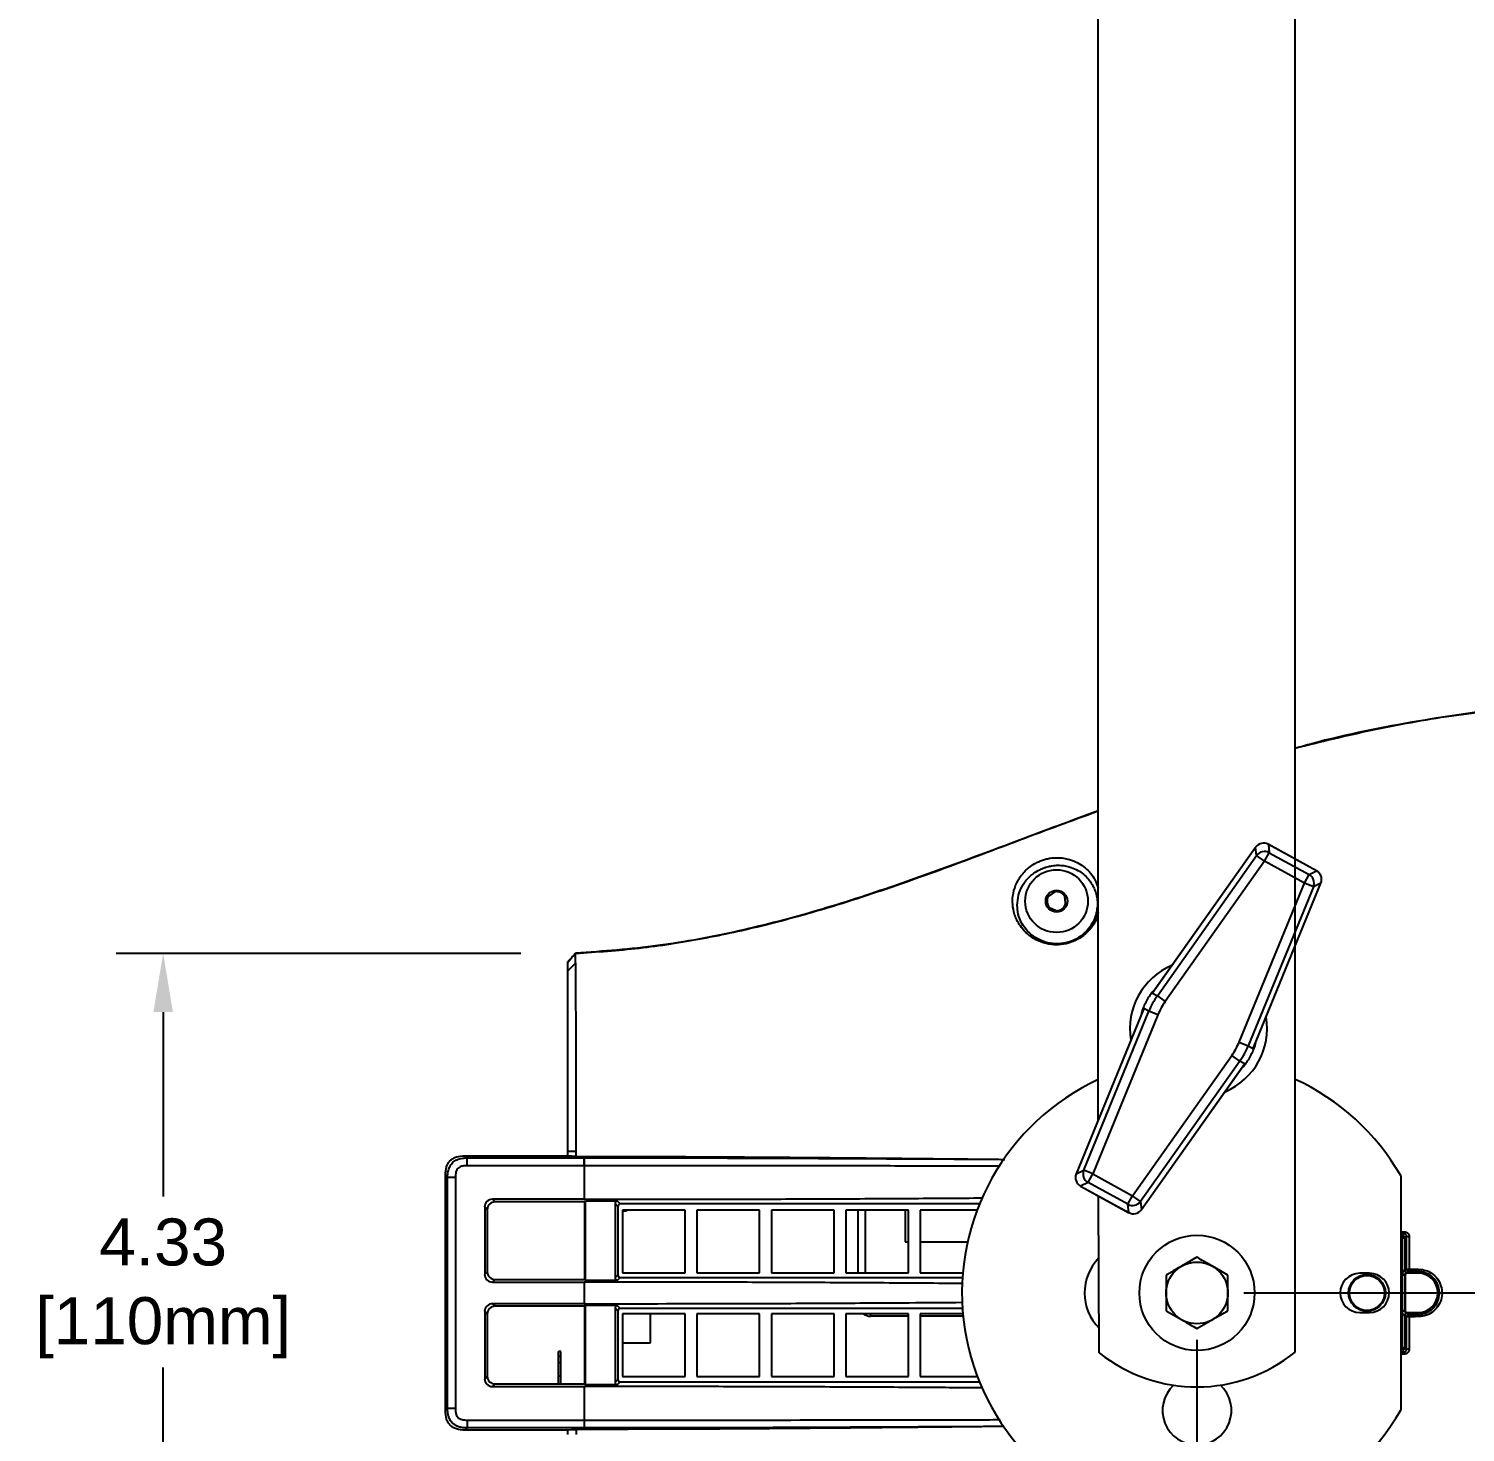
# Model space of a CAD drawing. Header units: inches. Extents: x 1.2 to 44.8, y 1.3 to 32.8.
# Drawn here: x 14.13 to 23.3, y 9.43 to 18.39 of the extents above; entities that cross this region are included whole.
import ezdxf

# ---------------------------------------------------------------- set-up
doc = ezdxf.new("R2010")
doc.units = ezdxf.units.IN
doc.header["$MEASUREMENT"] = 0
doc.layers.add('DIM', color=1, linetype='Continuous')
doc.layers.add('OBJECT', color=7, linetype='Continuous')
doc.styles.add('Arial', font='arial.ttf')
doc.dimstyles.new('ANSI & Metric .30 Stacked', dxfattribs={"dimscale": 2.666667, "dimtxt": 0.3, "dimasz": 0.375, "dimexe": 0.3, "dimexo": 0.3, "dimgap": 0.1, "dimtad": 0, "dimtih": 1, "dimtoh": 1, "dimzin": 4, "dimdsep": 46, "dimtxsty": 'Arial', "dimcen": 0.15, "dimadec": 0, "dimazin": 0, "dimtfac": 0.75, "dimtofl": 0, "dimtmove": 0, "dimatfit": 3, "dimfxl": 1, "dimtolj": 1, "dimtzin": 0, "dimarcsym": 0})

# ---------------------------------------------------------------- blocks, each defined once
blk = doc.blocks.new('*D4')
at = {"layer": 'Defpoints', "color": 0, "transparency": 16777216}
for p in [(14.9866, 12.4911), (17.5692, 12.4911), (17.5692, 8.157)]:
    blk.add_point(p, dxfattribs=at)
at = {"layer": 'DIM', "color": 0, "lineweight": -2, "transparency": 16777216}
for p, q in [((17.2692, 12.4911), (14.6866, 12.4911)), ((14.9866, 12.1161), (14.9866, 10.9396)), ((14.9866, 8.532), (14.9866, 9.8485)), ((17.2692, 8.157), (14.6866, 8.157))]:
    blk.add_line(p, q, dxfattribs=at)
at = {"layer": 'DIM', "color": 0, "transparency": 16777216}
for points in [[(14.9241, 12.1161), (15.0491, 12.1161), (14.9866, 12.4911)], [(14.9241, 8.532), (15.0491, 8.532), (14.9866, 8.157)]]:
    blk.add_solid(points, dxfattribs=at)
at = {"layer": 'DIM', "color": 0, "transparency": 16777216, "char_height": 0.3, "attachment_point": 5, "style": 'Arial'}
for s, insert in [('\\A1;4.33', (14.9866, 10.6473)), ('\\A1;[110mm]', (14.9866, 10.1018))]:
    blk.add_mtext(s, dxfattribs=dict(at, insert=insert))
blk = doc.blocks.new('*D5')
at = {"layer": 'Defpoints', "color": 0, "transparency": 16777216}
for p in [(21.5848, 10.3242), (16.7878, 9.5733), (16.7878, 4.8502)]:
    blk.add_point(p, dxfattribs=at)
at = {"layer": 'DIM', "color": 0, "lineweight": -2, "transparency": 16777216}
for p, q in [((21.5848, 10.0242), (21.5848, 4.5502)), ((16.7878, 9.2733), (16.7878, 4.5502)), ((17.1628, 4.8502), (18.4697, 4.8502)), ((21.2098, 4.8502), (20.2444, 4.8502))]:
    blk.add_line(p, q, dxfattribs=at)
at = {"layer": 'DIM', "color": 0, "transparency": 16777216}
for points in [[(17.1628, 4.9127), (17.1628, 4.7877), (16.7878, 4.8502)], [(21.2098, 4.9127), (21.2098, 4.7877), (21.5848, 4.8502)]]:
    blk.add_solid(points, dxfattribs=at)
at = {"layer": 'DIM', "color": 0, "transparency": 16777216, "char_height": 0.3, "attachment_point": 5, "style": 'Arial'}
for s, insert in [('\\A1;4.80', (19.3571, 5.1034)), ('\\A1;[122mm]', (19.3571, 4.558))]:
    blk.add_mtext(s, dxfattribs=dict(at, insert=insert))
blk = doc.blocks.new('*D6')
at = {"layer": 'Defpoints', "color": 0, "transparency": 16777216}
for p in [(16.7878, 9.5733), (26.2386, 6.3449), (16.7878, 3.4586)]:
    blk.add_point(p, dxfattribs=at)
at = {"layer": 'DIM', "color": 0, "lineweight": -2, "transparency": 16777216}
for p, q in [((16.7878, 9.2733), (16.7878, 3.1586)), ((26.2386, 6.0449), (26.2386, 3.1586)), ((17.1628, 3.4586), (20.6791, 3.4586)), ((25.8636, 3.4586), (22.4538, 3.4586))]:
    blk.add_line(p, q, dxfattribs=at)
at = {"layer": 'DIM', "color": 0, "transparency": 16777216}
for points in [[(17.1628, 3.5211), (17.1628, 3.3961), (16.7878, 3.4586)], [(25.8636, 3.5211), (25.8636, 3.3961), (26.2386, 3.4586)]]:
    blk.add_solid(points, dxfattribs=at)
at = {"layer": 'DIM', "color": 0, "transparency": 16777216, "char_height": 0.3, "attachment_point": 5, "style": 'Arial'}
for s, insert in [('\\A1;9.45', (21.5664, 3.7117)), ('\\A1;[240mm]', (21.5664, 3.1663))]:
    blk.add_mtext(s, dxfattribs=dict(at, insert=insert))
blk = doc.blocks.new('*D7')
at = {"layer": 'Defpoints', "color": 0, "transparency": 16777216}
for p in [(21.8281, 22.9991), (28.0133, 22.9991), (21.5848, 10.3242)]:
    blk.add_point(p, dxfattribs=at)
at = {"layer": 'DIM', "color": 0, "lineweight": -2, "transparency": 16777216}
for p, q in [((22.1281, 22.9991), (28.3133, 22.9991)), ((28.0133, 22.6241), (28.0133, 17.3888)), ((28.0133, 10.6992), (28.0133, 16.2979)), ((21.8848, 10.3242), (28.3133, 10.3242))]:
    blk.add_line(p, q, dxfattribs=at)
at = {"layer": 'DIM', "color": 0, "transparency": 16777216}
for points in [[(27.9508, 22.6241), (28.0758, 22.6241), (28.0133, 22.9991)], [(27.9508, 10.6992), (28.0758, 10.6992), (28.0133, 10.3242)]]:
    blk.add_solid(points, dxfattribs=at)
at = {"layer": 'DIM', "color": 0, "transparency": 16777216, "char_height": 0.3, "attachment_point": 5, "style": 'Arial'}
for s, insert in [('\\A1;12.67', (28.0133, 17.0965)), ('\\A1;[322mm]', (28.0133, 16.5511))]:
    blk.add_mtext(s, dxfattribs=dict(at, insert=insert))

msp = doc.modelspace()

# ---------------------------------------------------------------- linework, layer by layer
at = {"layer": 'OBJECT'}
for p, q in [((20.955, 11.429), (20.955, 18.4835)), ((22.2114, 9.9463), (22.2114, 18.4835)), ((21.9583, 13.1673), (21.3004, 12.2377)), ((21.9582, 13.1674), (21.3069, 12.2471)), ((21.3318, 12.2205), (21.9647, 13.1148)), ((21.9582, 13.1674), (21.9583, 13.1673)), ((21.9596, 13.1693), (21.9592, 13.1685)), ((21.9647, 13.1148), (21.9592, 13.1685)), ((22.0156, 13.0788), (21.9647, 13.1148)), ((22.0156, 13.0788), (22.0456, 13.1334)), ((22.3482, 13.0173), (22.0397, 13.1868)), ((22.0402, 13.1863), (22.0456, 13.1334)), ((22.3475, 13.0174), (22.0402, 13.1863)), ((22.0456, 13.1334), (22.2999, 12.9936)), ((22.0156, 13.0788), (21.3826, 12.1844)), ((22.27, 12.9391), (22.0156, 13.0788)), ((21.8544, 11.9252), (22.27, 12.9391)), ((21.9435, 11.8844), (22.3754, 12.9381)), ((21.9479, 11.8949), (22.3755, 12.9381)), ((22.27, 12.9391), (22.2999, 12.9936)), ((22.3276, 12.9154), (22.27, 12.9391)), ((22.2999, 12.9936), (22.3475, 13.0174)), ((22.3759, 12.9396), (22.3276, 12.9154)), ((22.3754, 12.9381), (22.3755, 12.9381)), ((22.3759, 12.9396), (22.3763, 12.9403)), ((20.6896, 12.893), (20.6356, 12.8541)), ((20.7344, 12.8642), (20.7408, 12.8563)), ((20.7468, 12.7975), (20.7394, 12.8707)), ((22.3276, 12.9154), (21.9121, 11.9016)), ((20.6426, 12.7843), (20.7001, 12.7585)), ((17.6193, 12.4903), (17.6203, 12.4915)), ((17.5696, 12.379), (17.5696, 12.4383)), ((17.6174, 12.4289), (17.5696, 12.379)), ((21.3004, 12.2377), (21.3318, 12.2205)), ((21.3318, 12.2205), (21.3826, 12.1844)), ((21.2416, 12.1281), (20.814, 11.085)), ((21.246, 12.1387), (20.8141, 11.0849)), ((20.8618, 11.1076), (21.2774, 12.1215)), ((21.2774, 12.1215), (21.246, 12.1387)), ((21.3351, 12.0978), (21.2774, 12.1215)), ((21.3351, 12.0978), (20.9195, 11.084)), ((21.8544, 11.9252), (21.9121, 11.9016)), ((21.1739, 10.9442), (21.8068, 11.8386)), ((21.8577, 11.8026), (21.8068, 11.8386)), ((21.9121, 11.9016), (21.9435, 11.8844)), ((21.8577, 11.8026), (21.2248, 10.9082)), ((21.2312, 10.8558), (21.8891, 11.7854)), ((21.2313, 10.8557), (21.8826, 11.776)), ((21.8891, 11.7854), (21.8577, 11.8026)), ((16.9126, 11.2), (16.9266, 11.186)), ((16.9126, 11.2), (17.5696, 11.2)), ((16.9266, 11.186), (17.6729, 11.186)), ((17.6199, 11.227), (17.5696, 11.2269)), ((17.5696, 11.1977), (17.5696, 11.2269)), ((17.6199, 11.1951), (17.6844, 11.1951)), ((17.6729, 11.186), (17.6753, 11.186)), ((17.6753, 11.186), (17.6844, 11.1951)), ((17.6729, 11.136), (16.9266, 11.136)), ((17.6729, 11.136), (17.6729, 10.9217)), ((17.6754, 11.136), (17.6729, 11.136)), ((20.8136, 11.0835), (20.8618, 11.1076)), ((20.9195, 11.084), (20.8618, 11.1076)), ((16.8018, 11.0612), (16.7878, 11.0752)), ((16.7878, 9.5733), (16.7878, 11.0752)), ((16.8018, 9.5873), (16.8018, 11.0612)), ((16.8518, 11.0612), (16.8518, 9.5873)), ((20.8136, 11.0835), (20.8131, 11.0828)), ((20.8141, 11.0849), (20.814, 11.085)), ((20.8413, 11.0058), (21.1498, 10.8362)), ((20.8896, 11.0294), (20.842, 11.0056)), ((20.842, 11.0056), (21.1493, 10.8368)), ((20.8896, 11.0294), (20.9195, 11.084)), ((21.1439, 10.8897), (20.8896, 11.0294)), ((20.9195, 11.084), (21.1739, 10.9442)), ((22.8848, 11.0726), (22.8848, 9.5759)), ((17.6729, 10.9217), (17.0885, 10.9217)), ((17.0885, 10.9217), (17.105, 10.9052)), ((17.8732, 10.9217), (17.8736, 10.9217)), ((17.8854, 10.9095), (17.8732, 10.9217)), ((17.8736, 10.9217), (17.9036, 10.8917)), ((20.9614, 9.9409), (20.9571, 10.9421)), ((21.1439, 10.8897), (21.1739, 10.9442)), ((21.2248, 10.9082), (21.1739, 10.9442)), ((17.0386, 10.8717), (17.0386, 10.4432)), ((17.0551, 10.8552), (17.0386, 10.8717)), ((17.0551, 10.8552), (17.0551, 10.4597)), ((17.6785, 10.9052), (17.105, 10.9052)), ((17.6785, 10.9052), (17.6828, 10.9095)), ((17.6785, 10.4097), (17.6785, 10.9052)), ((17.8854, 10.9095), (17.6828, 10.9095)), ((17.6828, 10.4054), (17.6828, 10.9095)), ((17.8886, 10.8767), (17.8708, 10.8945)), ((17.8708, 10.8945), (17.8708, 10.4204)), ((17.8886, 10.8767), (17.8886, 10.4382)), ((20.1963, 10.8917), (17.9036, 10.8917)), ((18.3183, 10.8517), (17.9183, 10.8517)), ((17.9183, 10.8517), (17.9183, 10.4517)), ((17.9439, 10.8458), (17.9183, 10.8458)), ((17.9439, 10.8517), (17.9439, 10.8458)), ((18.3183, 10.4517), (18.3183, 10.8517)), ((18.7933, 10.8517), (18.3933, 10.8517)), ((18.3933, 10.8517), (18.3933, 10.4517)), ((18.7933, 10.4517), (18.7933, 10.8517)), ((19.2683, 10.8517), (18.8683, 10.8517)), ((18.8683, 10.8517), (18.8683, 10.4517)), ((19.2683, 10.4517), (19.2683, 10.8517)), ((19.7433, 10.8517), (19.3433, 10.8517)), ((19.3433, 10.8517), (19.3433, 10.4517)), ((19.4219, 10.4517), (19.4219, 10.8517)), ((19.4699, 10.4517), (19.4699, 10.8517)), ((19.7219, 10.8517), (19.7219, 10.6498)), ((19.7433, 10.4517), (19.7433, 10.8517)), ((20.1806, 10.8517), (19.8183, 10.8517)), ((19.8183, 10.8517), (19.8183, 10.4517)), ((21.1493, 10.8368), (21.1439, 10.8897)), ((21.2248, 10.9082), (21.2303, 10.8545)), ((21.2299, 10.8538), (21.2303, 10.8545)), ((21.2313, 10.8557), (21.2312, 10.8558)), ((19.7219, 10.6498), (19.7433, 10.6498)), ((19.8183, 10.6498), (20.1205, 10.6498)), ((22.8848, 10.7144), (22.9097, 10.7142)), ((22.908, 10.7007), (22.8848, 10.7009)), ((22.8848, 10.6882), (22.8955, 10.6882)), ((22.9105, 10.6733), (22.8848, 10.6733)), ((22.8955, 10.6882), (22.908, 10.7007)), ((22.8955, 10.4418), (22.8955, 10.6882)), ((22.9226, 10.6854), (22.9105, 10.6733)), ((22.9105, 10.6733), (22.9105, 10.4689)), ((22.922, 10.4765), (22.9226, 10.6854)), ((21.5848, 10.5515), (21.4863, 10.4947)), ((17.0386, 10.4432), (17.0551, 10.4597)), ((21.7816, 10.4379), (21.6832, 10.4947)), ((22.9105, 10.4689), (22.922, 10.4765)), ((22.9245, 10.4537), (22.9282, 10.4499)), ((22.9369, 10.4615), (22.9255, 10.4539)), ((22.9959, 10.4613), (22.9369, 10.4615)), ((22.9959, 10.4499), (22.9959, 10.4613)), ((17.105, 10.4097), (17.0885, 10.3932)), ((17.0885, 10.3932), (17.6729, 10.3932)), ((17.105, 10.4097), (17.6785, 10.4097)), ((17.6729, 10.3932), (17.6729, 10.2552)), ((17.6785, 10.4097), (17.6828, 10.4054)), ((17.6828, 10.4054), (17.8854, 10.4054)), ((17.8708, 10.4204), (17.8886, 10.4382)), ((17.8732, 10.3932), (17.8854, 10.4054)), ((17.8735, 10.3932), (17.8732, 10.3932)), ((17.9036, 10.4232), (17.8735, 10.3932)), ((17.9036, 10.4232), (20.088, 10.4232)), ((17.9183, 10.4517), (18.3183, 10.4517)), ((18.3933, 10.4517), (18.7933, 10.4517)), ((18.8683, 10.4517), (19.2683, 10.4517)), ((19.3433, 10.4517), (19.7433, 10.4517)), ((19.8183, 10.4517), (20.0902, 10.4517)), ((22.6858, 10.4492), (22.6238, 10.4492)), ((22.8953, 10.2106), (22.8953, 10.4379)), ((22.9103, 10.4379), (22.8953, 10.4379)), ((22.9104, 10.4398), (22.8955, 10.4418)), ((22.9133, 10.4349), (22.9103, 10.4379)), ((22.9103, 10.4379), (22.9103, 10.2106)), ((22.9133, 10.4349), (22.9133, 10.2135)), ((22.9959, 10.4499), (22.9282, 10.4499)), ((17.0386, 10.2053), (17.0386, 9.7767)), ((17.0551, 10.1888), (17.0386, 10.2053)), ((17.0551, 10.1888), (17.0551, 9.7932)), ((17.6729, 10.2552), (17.0885, 10.2552)), ((17.0885, 10.2552), (17.105, 10.2387)), ((17.6785, 10.2387), (17.105, 10.2387)), ((17.6785, 10.2387), (17.6828, 10.243)), ((17.6785, 9.7433), (17.6785, 10.2387)), ((17.8854, 10.243), (17.6828, 10.243)), ((17.6828, 9.739), (17.6828, 10.243)), ((17.8886, 10.2103), (17.8708, 10.2281)), ((17.8708, 10.2281), (17.8708, 9.7539)), ((17.8732, 10.2553), (17.8735, 10.2553)), ((17.8854, 10.243), (17.8732, 10.2553)), ((17.8735, 10.2553), (17.9036, 10.2252)), ((17.8886, 10.2103), (17.8886, 9.7717)), ((20.088, 10.2252), (17.9036, 10.2252)), ((18.3183, 10.1898), (17.9183, 10.1898)), ((17.9183, 10.1898), (17.9183, 9.7898)), ((18.0975, 10.0062), (18.0975, 10.1898)), ((18.3183, 9.7898), (18.3183, 10.1898)), ((18.7933, 10.1898), (18.3933, 10.1898)), ((18.3933, 10.1898), (18.3933, 9.7898)), ((18.7933, 9.7898), (18.7933, 10.1898)), ((19.2683, 10.1898), (18.8683, 10.1898)), ((18.8683, 10.1898), (18.8683, 9.7898)), ((19.2683, 9.7898), (19.2683, 10.1898)), ((19.7433, 10.1898), (19.3433, 10.1898)), ((19.3433, 10.1898), (19.3433, 9.7898)), ((19.5012, 10.1898), (19.5012, 10.1755)), ((19.7433, 9.7898), (19.7433, 10.1898)), ((20.0908, 10.1898), (19.8183, 10.1898)), ((19.8183, 10.1898), (19.8183, 9.7898)), ((21.3879, 10.2106), (21.4863, 10.1537)), ((22.6238, 10.1992), (22.6858, 10.1992)), ((22.9103, 10.2106), (22.8953, 10.2106)), ((22.9104, 10.2086), (22.8955, 10.2067)), ((22.8955, 9.9602), (22.8955, 10.2067)), ((22.9103, 10.2106), (22.9133, 10.2135)), ((22.9105, 10.1796), (22.9105, 9.9752)), ((22.922, 10.172), (22.9105, 10.1796)), ((22.9282, 10.1985), (22.9245, 10.1948)), ((22.9255, 10.1946), (22.9369, 10.1869)), ((22.9282, 10.1985), (22.9959, 10.1985)), ((22.9369, 10.1869), (22.9959, 10.1872)), ((22.9959, 10.1985), (22.9959, 10.1872)), ((19.7433, 10.1755), (19.5012, 10.1755)), ((20.0922, 10.1755), (19.8183, 10.1755)), ((21.5848, 10.0969), (21.6832, 10.1537)), ((22.9227, 9.963), (22.922, 10.172)), ((17.9183, 10.0062), (18.0975, 10.0062)), ((17.5089, 9.7433), (17.5089, 9.9495)), ((17.5239, 9.9495), (17.5089, 9.9495)), ((17.5239, 9.9187), (17.5089, 9.9187)), ((17.5239, 9.7433), (17.5239, 9.9495)), ((22.8848, 9.9752), (22.9105, 9.9752)), ((22.8955, 9.9602), (22.8848, 9.9602)), ((22.8848, 9.9476), (22.908, 9.9477)), ((22.9097, 9.9342), (22.8848, 9.934)), ((22.908, 9.9477), (22.8955, 9.9602)), ((22.9105, 9.9752), (22.9227, 9.963)), ((17.5239, 9.8783), (17.5089, 9.8783)), ((17.0386, 9.7767), (17.0551, 9.7932)), ((17.105, 9.7433), (17.0885, 9.7268)), ((17.0885, 9.7268), (17.6729, 9.7268)), ((17.105, 9.7433), (17.6785, 9.7433)), ((17.5239, 9.792), (17.5089, 9.792)), ((17.6729, 9.7268), (17.6729, 9.4625)), ((17.6785, 9.7433), (17.6828, 9.739)), ((17.6828, 9.739), (17.8854, 9.739)), ((17.8708, 9.7539), (17.8886, 9.7717)), ((17.8732, 9.7267), (17.8854, 9.739)), ((17.8736, 9.7267), (17.8732, 9.7267)), ((17.9036, 9.7567), (17.8736, 9.7267)), ((17.9036, 9.7567), (20.1963, 9.7567)), ((17.9183, 9.7898), (18.3183, 9.7898)), ((18.3933, 9.7898), (18.7933, 9.7898)), ((18.8683, 9.7898), (19.2683, 9.7898)), ((19.3433, 9.7898), (19.7433, 9.7898)), ((19.8183, 9.7898), (20.1832, 9.7898)), ((16.7878, 9.5733), (16.8018, 9.5873)), ((16.9266, 9.4625), (16.9126, 9.4484)), ((17.5696, 9.4484), (16.9126, 9.4484)), ((16.9266, 9.5124), (17.6729, 9.5124)), ((17.6729, 9.4625), (16.9266, 9.4625)), ((17.5696, 9.4215), (17.5696, 9.4504)), ((17.6844, 9.4534), (17.6235, 9.4534)), ((17.6729, 9.5124), (17.6754, 9.5124)), ((17.6753, 9.4625), (17.6729, 9.4625)), ((17.6753, 9.4625), (17.6844, 9.4534))]:
    msp.add_line(p, q, dxfattribs=at)
at = {"layer": 'OBJECT', "flags": 128}
for points in [[(17.5696, 12.4347), (17.5826, 12.4493), (17.5957, 12.4639), (17.6069, 12.4764)], [(17.6199, 11.1951), (17.6073, 11.1957), (17.5947, 11.1964), (17.5696, 11.1977)], [(17.6199, 11.227), (17.6199, 11.211), (17.6199, 11.1951)], [(17.5696, 9.4504), (17.5927, 9.4517), (17.6081, 9.4525), (17.6235, 9.4534)], [(17.6235, 9.4534), (17.6235, 9.4374), (17.6235, 9.4215)]]:
    msp.add_lwpolyline(points, dxfattribs=at)
at = {"layer": 'OBJECT'}
for centre, radius in [((20.6886, 12.8242), 0.2), ((20.6886, 12.8242), 0.0693), ((21.5848, 10.3242), 0.3675), ((21.5848, 10.3242), 0.1969), ((22.6698, 10.3242), 0.1175), ((22.6698, 10.3242), 0.1114)]:
    msp.add_circle(centre, radius, dxfattribs=at)
for centre, radius, start, end in [((22.0157, 13.0782), 0.0627, 61.52218, 144.31642), ((22.2694, 12.9388), 0.0627, 338.11036, 60.9046), ((20.6886, 12.8242), 0.0608, 150.60301, 220.9652), ((20.6886, 12.8242), 0.0608, 30.60301, 100.96519), ((20.6886, 12.8242), 0.0608, 270.60301, 340.9652), ((21.5947, 12.0115), 0.4375, 112.71306, 189.71371), ((21.5947, 12.0115), 0.4375, 292.71306, 9.71371), ((21.5848, 10.3242), 1.5, 114.87118, 330.07357), ((21.5848, 10.3242), 1.5, 29.92643, 65.307), ((6.4946, 11.161), 11.1783, 359.87204, 0.12796), ((5.8316, 11.1478), 11.8438, 359.94292, 0.18447), ((20.9201, 11.0843), 0.0627, 158.11036, 240.9046), ((21.1738, 10.9448), 0.0627, 241.52218, 324.31642), ((22.8955, 10.6732), 0.015, 0.1836, 89.8164), ((22.8761, 10.7116), 0.0337, 341.14736, 4.47202), ((22.9353, 10.7389), 0.055, 256.66001, 274.15223), ((21.1848, 10.3242), 0.3175, 135.37392, 225.11981), ((22.9249, 10.4685), 0.0149, 179.63113, 268.37688), ((22.9255, 10.4689), 0.015, 180.10065, 269.85569), ((22.937, 10.4765), 0.015, 180.10065, 269.85569), ((22.9346, 10.6033), 0.1274, 264.29148, 271.80251), ((22.9034, 10.4728), 0.0354, 341.43189, 5.09809), ((22.9613, 10.4725), 0.0364, 341.93996, 4.96883), ((22.6238, 10.3242), 0.125, 90, 270), ((22.6858, 10.3242), 0.125, 270, 90), ((22.9959, 10.3242), 0.1257, 270, 90), ((19.5012, 10.2547), 0.0793, 235.03077, 270), ((22.9249, 10.1799), 0.0149, 91.62312, 180.36887), ((22.9255, 10.1795), 0.015, 90.14431, 179.89935), ((22.937, 10.1719), 0.015, 90.14431, 179.89935), ((22.9034, 10.1757), 0.0354, 354.90194, 18.56884), ((22.9613, 10.1759), 0.0364, 355.03119, 18.06073), ((22.9346, 10.0453), 0.1273, 88.19574, 95.71409), ((21.583, 10.7242), 1, 231.56468, 308.92905), ((22.8955, 9.9752), 0.015, 270.1836, 359.8164), ((22.8761, 9.9368), 0.0337, 355.52849, 18.86218), ((22.9353, 9.9098), 0.0548, 85.83191, 103.39235), ((21.5848, 9.5742), 0.22, 132.94784, 47.22385), ((6.0213, 9.5006), 11.6541, 359.81253, 0.05801)]:
    msp.add_arc(centre, radius, start, end, dxfattribs=at)
for centre, major_axis, ratio, start_param, end_param in [((21.9588, 13.167), (0.00436, 0.00616), 0.069473, 1.372627, 1.57875), ((22.0102, 13.1317), (0.0449, -0.0441), 0.988785, 1.841761, 3.2937), ((22.3175, 12.9628), (0.0613, -0.0143), 0.988785, 6.131077, 7.583017), ((22.3749, 12.9384), (0.00286, 0.00699), 0.069473, 4.704435, 4.910558), ((21.7408, 11.9313), (0.439, -0.2412), 0.998148, 3.028424, 3.254762), ((21.7408, 11.9313), (0.3844, -0.2112), 0.997533, 3.028424, 3.254762), ((21.4487, 12.0918), (-0.3844, 0.2112), 0.997533, 3.028424, 3.254762), ((21.4487, 12.0918), (0.439, -0.2412), 0.998148, 6.170016, 6.396354), ((20.872, 11.0602), (0.0613, -0.0143), 0.988785, 2.989485, 4.441424), ((20.8146, 11.0847), (0.00286, 0.00699), 0.069473, 1.562842, 1.768966), ((17.0886, 10.8716), (0.0355, -0.0355), 0.997265, 2.357564, 3.925621), ((17.1052, 10.8551), (0.0355, -0.0355), 0.997265, 2.357564, 3.925621), ((17.8858, 10.8945), (-0.0106, 0.0106), 0.997265, 5.523648, 7.067214), ((17.9036, 10.8767), (-0.0106, 0.0106), 0.997265, 5.499157, 7.067214), ((21.1793, 10.8914), (0.0449, -0.0441), 0.988785, 4.983354, 6.435293), ((21.2307, 10.856), (0.00436, 0.00616), 0.069473, 4.51422, 4.720343), ((17.1052, 10.4598), (0.0355, 0.0355), 0.997265, 2.357564, 3.925621), ((22.8955, 10.4689), (0.015, 0), 0.069842, 6.018732, 6.230825), ((22.8955, 10.4539), (0.03, 0), 0.034921, 6.018732, 6.230825), ((17.0886, 10.4433), (0.0355, 0.0355), 0.997265, 2.357564, 3.925621), ((17.8858, 10.4204), (-0.0106, -0.0106), 0.997265, 5.499157, 7.042723), ((17.9036, 10.4382), (-0.0106, -0.0106), 0.997265, 5.499157, 7.067214), ((22.9253, 10.4379), (-0.0212, 0.0212), 0.998783, 0.655416, 0.784789), ((22.9253, 10.4379), (0.0106, -0.0106), 0.996359, 3.797009, 3.926382), ((22.9283, 10.4349), (-0.0106, 0.0106), 0.998783, 5.498396, 7.067974), ((17.0886, 10.2052), (0.0355, -0.0355), 0.997265, 2.357564, 3.925621), ((17.1052, 10.1886), (0.0355, -0.0355), 0.997265, 2.357564, 3.925621), ((17.8858, 10.228), (-0.0106, 0.0106), 0.997265, 5.523648, 7.067214), ((17.9036, 10.2102), (-0.0106, 0.0106), 0.997265, 5.499157, 7.067214), ((22.9253, 10.2106), (-0.0212, -0.0212), 0.998783, 5.498396, 5.627769), ((22.8955, 10.1795), (0.015, 0), 0.069842, 0.05236, 0.264453), ((22.9253, 10.2106), (0.0106, 0.0106), 0.996359, 2.356803, 2.486176), ((22.9283, 10.2136), (-0.0106, -0.0106), 0.998783, 5.498396, 7.067974), ((22.8955, 10.1945), (0.03, 0), 0.034921, 0.05236, 0.264453), ((17.0886, 9.7768), (0.0355, 0.0355), 0.997265, 2.357564, 3.925621), ((17.1052, 9.7933), (0.0355, 0.0355), 0.997265, 2.357564, 3.925621), ((17.8858, 9.754), (-0.0106, -0.0106), 0.997265, 5.499157, 7.042723), ((17.9036, 9.7718), (-0.0106, -0.0106), 0.997265, 5.499157, 7.067214)]:
    msp.add_ellipse(centre, major_axis=major_axis, ratio=ratio, start_param=start_param, end_param=end_param, dxfattribs=at)
for points, knots in [([(23.7255, 14.0716), (23.7124, 14.0703), (23.4688, 14.0467), (22.9969, 13.9781), (22.505, 13.8823), (22.2466, 13.8087), (22.2114, 13.7987)], [0, 0, 0, 0, 0.025269, 0.4714888, 0.918344, 0.9889268, 0.9889268, 0.9889268, 0.9889268]), ([(22.2114, 13.8013), (22.3725, 13.8409), (22.7023, 13.9217), (23.2077, 14.0126), (23.5528, 14.0515), (23.7253, 14.071)], [0.010978, 0.010978, 0.010978, 0.010978, 0.330671, 0.6654632, 1, 1, 1, 1]), ([(17.6192, 12.4911), (17.7545, 12.5004), (18.025, 12.5191), (18.4294, 12.5821), (18.8312, 12.6698), (19.2644, 12.7903), (19.7254, 12.9435), (20.2152, 13.1235), (20.6193, 13.2788), (20.8629, 13.3667), (20.955, 13.3997)], [0, 0, 0, 0, 0.1173835, 0.2347741, 0.3540709, 0.4733904, 0.6239602, 0.7746068, 0.9252608, 0.9988775, 0.9988775, 0.9988775, 0.9988775]), ([(20.955, 13.4006), (20.7347, 13.3187), (20.3065, 13.1588), (19.7165, 12.9391), (19.1647, 12.7595), (18.6613, 12.6275), (18.1459, 12.531), (17.7955, 12.5046), (17.6203, 12.4915)], [0.0012261, 0.0012261, 0.0012261, 0.0012261, 0.1933937, 0.3972695, 0.5465714, 0.6958178, 0.8479231, 1, 1, 1, 1]), ([(21.9596, 13.1693), (21.9594, 13.1691), (21.959, 13.1685), (21.9585, 13.1678), (21.9582, 13.1674)], [0, 0, 0, 0, 0.25112, 1, 1, 1, 1]), ([(20.4078, 12.8186), (20.4078, 12.8207), (20.4076, 12.8457), (20.4139, 12.8923), (20.4388, 12.9555), (20.4729, 13.0038), (20.5129, 13.0399), (20.5404, 13.0594), (20.5716, 13.0755), (20.5975, 13.086), (20.6258, 13.0941), (20.6577, 13.1), (20.6957, 13.1023), (20.7346, 13.099), (20.7784, 13.089), (20.8214, 13.0714), (20.8767, 13.0354), (20.9233, 12.9886), (20.942, 12.9401), (20.9551, 12.9078)], [0, 0, 0, 0, 0.0107699, 0.1278996, 0.2459046, 0.357819, 0.3952849, 0.4372169, 0.4547755, 0.472512, 0.4881235, 0.5053853, 0.5350408, 0.579428, 0.6249586, 0.6973212, 0.7702992, 0.9192684, 1, 1, 1, 1]), ([(20.4381, 12.7983), (20.439, 12.7801), (20.4408, 12.7436), (20.4616, 12.6894), (20.4937, 12.6418), (20.5334, 12.6027), (20.589, 12.5691), (20.6565, 12.5519), (20.719, 12.5513), (20.7779, 12.5644), (20.8353, 12.5925), (20.8853, 12.6348), (20.9207, 12.6858), (20.9412, 12.7371), (20.9524, 12.8029), (20.945, 12.8734), (20.9102, 12.945), (20.8576, 13.0058), (20.7937, 13.0382), (20.7371, 13.0514), (20.7019, 13.054), (20.6677, 13.0519), (20.6402, 13.0468), (20.6236, 13.0422), (20.6087, 13.0373), (20.5988, 13.0334), (20.5841, 13.0269), (20.561, 13.015), (20.5363, 12.9977), (20.4997, 12.9653), (20.4681, 12.9212), (20.4426, 12.8625), (20.4396, 12.8197), (20.4381, 12.7983)], [0, 0, 0, 0, 0.05255, 0.104971, 0.133405, 0.161775, 0.196075, 0.219982, 0.23777, 0.256705, 0.27571, 0.300041, 0.329654, 0.359335, 0.38909, 0.453816, 0.518759, 0.596392, 0.673861, 0.697302, 0.720638, 0.735658, 0.744163, 0.750132, 0.751757, 0.759091, 0.760478, 0.769319, 0.790973, 0.810595, 0.869687, 0.934836, 1, 1, 1, 1]), ([(22.3755, 12.9381), (22.3756, 12.9383), (22.3758, 12.939), (22.3761, 12.9397), (22.3763, 12.9403)], [0, 0, 0, 0, 0.249328, 1, 1, 1, 1]), ([(20.692, 12.885), (20.6988, 12.8851), (20.7122, 12.8853), (20.7283, 12.8786), (20.7365, 12.8726), (20.7394, 12.8705)], [0, 0, 0, 0, 0.39594, 0.790953, 1, 1, 1, 1]), ([(20.955, 12.7534), (20.9451, 12.7159), (20.9339, 12.6855), (20.8985, 12.6364), (20.8443, 12.59), (20.7818, 12.5593), (20.7178, 12.5451), (20.6498, 12.5458), (20.5762, 12.5648), (20.5153, 12.6018), (20.4713, 12.6453), (20.4356, 12.6972), (20.4122, 12.7582), (20.4093, 12.7984), (20.4078, 12.8186)], [0.0005929, 0.0005929, 0.0005929, 0.0005929, 0.0530891, 0.1384888, 0.2097376, 0.2661164, 0.3225634, 0.3753202, 0.4454046, 0.5444481, 0.6242042, 0.7059676, 0.8514625, 1, 1, 1, 1]), ([(20.7468, 12.7975), (20.7451, 12.7939), (20.7404, 12.7838), (20.7275, 12.7702), (20.7123, 12.7617), (20.7027, 12.7592), (20.7001, 12.7585)], [0, 0, 0, 0, 0.187733, 0.528992, 0.869897, 1, 1, 1, 1]), ([(17.6171, 12.4898), (17.6094, 12.4814), (17.5938, 12.4646), (17.5777, 12.4471), (17.5696, 12.4383)], [0, 0, 0, 0, 0.494315, 1, 1, 1, 1]), ([(17.6171, 12.4898), (17.6166, 12.4801), (17.6156, 12.4608), (17.6168, 12.4395), (17.6174, 12.4289)], [0, 0, 0, 0, 0.499991, 1, 1, 1, 1]), ([(17.6192, 12.4911), (17.619, 12.4909), (17.6183, 12.4905), (17.6176, 12.4901), (17.6171, 12.4898)], [0, 0, 0, 0, 0.281163, 1, 1, 1, 1]), ([(17.5696, 11.2269), (17.5696, 11.2745), (17.5696, 11.3693), (17.5696, 11.5105), (17.5696, 11.6384), (17.5696, 11.7526), (17.5696, 11.8526), (17.5696, 11.9484), (17.5696, 12.0376), (17.5696, 12.1185), (17.5696, 12.1892), (17.5696, 12.2483), (17.5696, 12.3007), (17.5696, 12.342), (17.5696, 12.3699), (17.5696, 12.376), (17.5696, 12.379)], [0, 0, 0, 0, 0.083513, 0.166323, 0.248892, 0.31155, 0.374168, 0.436542, 0.499362, 0.561688, 0.62381, 0.686649, 0.749183, 0.831492, 0.916017, 1, 1, 1, 1]), ([(17.6174, 12.4289), (17.6176, 12.4233), (17.6179, 12.412), (17.6184, 12.3581), (17.6187, 12.2918), (17.619, 12.229), (17.6192, 12.1539), (17.6195, 12.0681), (17.6197, 11.9737), (17.6199, 11.84), (17.62, 11.6632), (17.6201, 11.4454), (17.62, 11.2997), (17.6199, 11.227)], [0, 0, 0, 0, 0.124274, 0.250045, 0.313348, 0.377227, 0.440503, 0.50388, 0.567499, 0.630307, 0.755197, 0.877835, 1, 1, 1, 1]), ([(21.2317, 12.1042), (21.2336, 12.1116), (21.237, 12.125), (21.2462, 12.1509), (21.2592, 12.1805), (21.2763, 12.2104), (21.2976, 12.2415), (21.3114, 12.2565), (21.3207, 12.2666)], [0, 0, 0, 0, 0.148199, 0.266623, 0.443454, 0.621102, 0.744676, 1, 1, 1, 1]), ([(21.3004, 12.2377), (21.3006, 12.2379), (21.3027, 12.2411), (21.3051, 12.2441), (21.3073, 12.2469)], [0, 0, 0, 0, 0.073454, 1, 1, 1, 1]), ([(21.2419, 12.128), (21.2431, 12.1313), (21.2444, 12.1349), (21.2459, 12.1384), (21.246, 12.1387)], [0, 0, 0, 0, 0.926546, 1, 1, 1, 1]), ([(21.9577, 11.9189), (21.9559, 11.9114), (21.9525, 11.8981), (21.9433, 11.8722), (21.9302, 11.8425), (21.9132, 11.8127), (21.8919, 11.7816), (21.8781, 11.7666), (21.8688, 11.7565)], [0, 0, 0, 0, 0.1481989, 0.2666226, 0.4434542, 0.6211021, 0.7446763, 1, 1, 1, 1]), ([(21.9476, 11.8951), (21.9464, 11.8917), (21.9451, 11.8881), (21.9436, 11.8846), (21.9435, 11.8844)], [0, 0, 0, 0, 0.926546, 1, 1, 1, 1]), ([(21.8891, 11.7854), (21.8889, 11.7852), (21.8868, 11.782), (21.8844, 11.779), (21.8822, 11.7762)], [0, 0, 0, 0, 0.073454, 1, 1, 1, 1]), ([(16.7878, 11.0752), (16.7889, 11.0938), (16.7904, 11.1203), (16.8044, 11.1513), (16.8183, 11.1695), (16.8365, 11.1834), (16.8675, 11.1974), (16.894, 11.1989), (16.9126, 11.2)], [0, 0, 0, 0, 0.273164, 0.38987, 0.5, 0.61013, 0.726835, 1, 1, 1, 1]), ([(16.8018, 11.0612), (16.8018, 11.0612), (16.8018, 11.0762), (16.804, 11.1015), (16.8163, 11.1348), (16.8349, 11.1589), (16.8632, 11.1768), (16.8948, 11.1847), (16.9173, 11.186), (16.9266, 11.186), (16.9266, 11.186)], [0, 0, 0, 0, 0.000012, 0.223504, 0.372081, 0.522631, 0.666136, 0.861239, 0.999988, 1, 1, 1, 1]), ([(17.6753, 11.186), (17.6753, 11.186), (17.8824, 11.185), (18.4012, 11.1863), (19.0725, 11.1833), (19.6893, 11.1805), (20.0334, 11.1786), (20.2234, 11.1777), (20.2598, 11.1775)], [0, 0, 0, 0, 0.000001, 0.240735, 0.599273, 0.778425, 0.957566, 1, 1, 1, 1]), ([(17.6844, 11.1951), (17.8392, 11.1949), (18.1486, 11.1946), (18.6117, 11.1924), (19.0724, 11.189), (19.5303, 11.1848), (19.9256, 11.1808), (20.1684, 11.1784), (20.2598, 11.1775)], [0, 0, 0, 0, 0.178489, 0.356977, 0.535456, 0.713917, 0.892362, 1, 1, 1, 1]), ([(16.9266, 11.136), (16.9195, 11.1358), (16.9042, 11.1354), (16.8844, 11.1307), (16.8692, 11.1215), (16.86, 11.1093), (16.8529, 11.089), (16.8522, 11.0722), (16.8518, 11.0612)], [0, 0, 0, 0, 0.172101, 0.372363, 0.483949, 0.595481, 0.733863, 1, 1, 1, 1]), ([(20.3286, 11.1329), (20.2674, 11.1329), (20.053, 11.1333), (19.6846, 11.134), (19.0694, 11.1351), (18.3991, 11.136), (17.8829, 11.136), (17.6754, 11.136)], [0, 0, 0, 0, 0.069514, 0.243679, 0.417715, 0.765965, 1, 1, 1, 1]), ([(20.2598, 11.1775), (20.2924, 11.1773), (20.3253, 11.177), (20.3581, 11.1757), (20.3583, 11.1757)], [0, 0, 0, 0, 0.9939042, 1, 1, 1, 1]), ([(20.814, 11.085), (20.8139, 11.0848), (20.8136, 11.0841), (20.8134, 11.0833), (20.8131, 11.0828)], [0, 0, 0, 0, 0.249328, 1, 1, 1, 1]), ([(17.6729, 10.9217), (17.7014, 10.9217), (17.7682, 10.9217), (17.835, 10.9217), (17.8732, 10.9217)], [0, 0, 0, 0, 0.427493, 1, 1, 1, 1]), ([(17.8736, 10.9217), (18.1628, 10.9219), (18.6204, 10.9223), (19.2451, 10.9246), (19.7384, 10.9271), (20.0629, 10.9293), (20.2202, 10.9304)], [0, 0, 0, 0, 0.3685315, 0.5830166, 0.7977091, 1, 1, 1, 1]), ([(21.2299, 10.8538), (21.23, 10.8539), (21.2305, 10.8546), (21.231, 10.8552), (21.2313, 10.8557)], [0, 0, 0, 0, 0.25112, 1, 1, 1, 1]), ([(22.9226, 10.6854), (22.9226, 10.6865), (22.9224, 10.6894), (22.9207, 10.6936), (22.9174, 10.6975), (22.913, 10.7002), (22.9097, 10.7005), (22.908, 10.7007)], [0, 0, 0, 0, 0.14066, 0.360228, 0.576951, 0.789702, 1, 1, 1, 1]), ([(22.9097, 10.7142), (22.9131, 10.7139), (22.9197, 10.7132), (22.9286, 10.708), (22.9353, 10.7003), (22.9388, 10.6919), (22.9392, 10.6863), (22.9393, 10.6841)], [0, 0, 0, 0, 0.213821, 0.427447, 0.642845, 0.860277, 1, 1, 1, 1]), ([(22.9393, 10.6841), (22.9393, 10.6741), (22.939, 10.6243), (22.9388, 10.5549), (22.9387, 10.4954), (22.9386, 10.4759)], [0, 0, 0, 0, 0.143822, 0.719167, 1, 1, 1, 1]), ([(21.6832, 10.4947), (21.6809, 10.496), (21.6476, 10.5152), (21.615, 10.534), (21.5848, 10.5515)], [0, 0, 0, 0, 0.070201, 1, 1, 1, 1]), ([(21.4863, 10.4947), (21.484, 10.4934), (21.4508, 10.4742), (21.4182, 10.4554), (21.3879, 10.4379)], [0, 0, 0, 0, 0.070201, 1, 1, 1, 1]), ([(22.91, 10.4686), (22.91, 10.4686), (22.9095, 10.4685), (22.9082, 10.4682), (22.9053, 10.4667), (22.9033, 10.4646), (22.9008, 10.4614), (22.8982, 10.4562), (22.8962, 10.4488), (22.8957, 10.4438), (22.8955, 10.4418)], [0, 0, 0, 0, 0.014906, 0.13377, 0.247814, 0.364795, 0.388639, 0.589073, 0.835789, 1, 1, 1, 1]), ([(22.9245, 10.4537), (22.9244, 10.4536), (22.9241, 10.4535), (22.923, 10.4533), (22.9204, 10.4526), (22.9178, 10.4512), (22.9154, 10.4494), (22.9131, 10.4471), (22.9111, 10.4435), (22.9106, 10.4408), (22.9104, 10.4398)], [0, 0, 0, 0, 0.0306779, 0.2622079, 0.4472914, 0.609476, 0.6576351, 0.7633927, 0.9101352, 1, 1, 1, 1]), ([(22.9386, 10.4759), (22.9486, 10.4759), (22.9682, 10.4758), (22.9878, 10.4757), (22.9975, 10.4757)], [0, 0, 0, 0, 0.5063531, 1, 1, 1, 1]), ([(22.9959, 10.1872), (23.0004, 10.1873), (23.0202, 10.188), (23.0548, 10.198), (23.093, 10.2246), (23.1203, 10.2622), (23.1337, 10.3068), (23.1318, 10.3535), (23.1143, 10.3972), (23.0833, 10.4324), (23.0423, 10.4565), (23.0113, 10.4597), (22.9959, 10.4613)], [0, 0, 0, 0, 0.031716, 0.140004, 0.247429, 0.353961, 0.46016, 0.566827, 0.67443, 0.782812, 0.891392, 1, 1, 1, 1]), ([(22.9975, 10.4757), (23.0147, 10.4739), (23.049, 10.4704), (23.0945, 10.4438), (23.1289, 10.4049), (23.1482, 10.3566), (23.1504, 10.3049), (23.1355, 10.2557), (23.1052, 10.214), (23.0628, 10.1847), (23.0245, 10.1737), (23.0025, 10.1729), (22.9975, 10.1728)], [0, 0, 0, 0, 0.108668, 0.217272, 0.32564, 0.433204, 0.539822, 0.645979, 0.752488, 0.859925, 0.968264, 1, 1, 1, 1]), ([(17.8732, 10.3932), (17.8349, 10.3932), (17.7682, 10.3932), (17.7014, 10.3932), (17.6729, 10.3932)], [0, 0, 0, 0, 0.5724755, 1, 1, 1, 1]), ([(20.0928, 10.3841), (20.0084, 10.3848), (19.7572, 10.3866), (19.3377, 10.3892), (18.8423, 10.3915), (18.354, 10.3928), (18.0337, 10.393), (17.8735, 10.3932)], [0, 0, 0, 0, 0.114804, 0.341668, 0.568742, 0.78427, 1, 1, 1, 1]), ([(21.3879, 10.4379), (21.3879, 10.4087), (21.3879, 10.3712), (21.3879, 10.3328), (21.3879, 10.3242)], [0, 0, 0, 0, 0.7781315, 1, 1, 1, 1]), ([(21.7816, 10.3242), (21.7816, 10.3328), (21.7816, 10.3712), (21.7816, 10.4087), (21.7816, 10.4379)], [0, 0, 0, 0, 0.2218685, 1, 1, 1, 1]), ([(21.3879, 10.3242), (21.3879, 10.2934), (21.3879, 10.2549), (21.3879, 10.2179), (21.3879, 10.2106)], [0, 0, 0, 0, 0.801725, 1, 1, 1, 1]), ([(21.7816, 10.2106), (21.7816, 10.2179), (21.7816, 10.2549), (21.7816, 10.2934), (21.7816, 10.3242)], [0, 0, 0, 0, 0.1982747, 1, 1, 1, 1]), ([(17.6729, 10.2552), (17.7014, 10.2552), (17.7682, 10.2552), (17.8349, 10.2552), (17.8732, 10.2553)], [0, 0, 0, 0, 0.427525, 1, 1, 1, 1]), ([(17.8735, 10.2553), (18.1628, 10.2556), (18.6207, 10.256), (19.2454, 10.2587), (19.6948, 10.2614), (19.9755, 10.2635), (20.0891, 10.2643)], [0, 0, 0, 0, 0.390153, 0.617517, 0.845148, 1, 1, 1, 1]), ([(21.6832, 10.1537), (21.6855, 10.1551), (21.7188, 10.1743), (21.7513, 10.1931), (21.7816, 10.2106)], [0, 0, 0, 0, 0.0702006, 1, 1, 1, 1]), ([(22.91, 10.1798), (22.9096, 10.1799), (22.9088, 10.1801), (22.9072, 10.1807), (22.9053, 10.182), (22.9027, 10.1842), (22.8993, 10.1896), (22.8966, 10.1975), (22.8959, 10.2035), (22.8955, 10.2067)], [0, 0, 0, 0, 0.092468, 0.205828, 0.220199, 0.332233, 0.509449, 0.740459, 1, 1, 1, 1]), ([(22.9245, 10.1948), (22.9242, 10.1949), (22.9235, 10.195), (22.9214, 10.1955), (22.9186, 10.1967), (22.9161, 10.1985), (22.9139, 10.2005), (22.9127, 10.2022), (22.9111, 10.2052), (22.9108, 10.207), (22.9104, 10.2086)], [0, 0, 0, 0, 0.184988, 0.384532, 0.552427, 0.678647, 0.708789, 0.840677, 0.856096, 1, 1, 1, 1]), ([(21.4863, 10.1537), (21.4887, 10.1524), (21.5219, 10.1332), (21.5545, 10.1144), (21.5848, 10.0969)], [0, 0, 0, 0, 0.070201, 1, 1, 1, 1]), ([(22.9975, 10.1728), (22.9876, 10.1727), (22.9679, 10.1726), (22.9483, 10.1726), (22.9386, 10.1725)], [0, 0, 0, 0, 0.506354, 1, 1, 1, 1]), ([(22.9386, 10.1725), (22.9387, 10.1625), (22.9388, 10.1126), (22.939, 10.0431), (22.9392, 9.9838), (22.9393, 9.9644)], [0, 0, 0, 0, 0.143822, 0.71917, 1, 1, 1, 1]), ([(22.908, 9.9477), (22.909, 9.9478), (22.9117, 9.948), (22.9159, 9.9498), (22.9197, 9.9532), (22.9222, 9.9578), (22.9225, 9.9613), (22.9227, 9.963)], [0, 0, 0, 0, 0.126239, 0.341584, 0.560639, 0.780551, 1, 1, 1, 1]), ([(22.9393, 9.9644), (22.939, 9.961), (22.9384, 9.9541), (22.9331, 9.945), (22.9254, 9.9382), (22.9171, 9.9347), (22.9117, 9.9343), (22.9097, 9.9342)], [0, 0, 0, 0, 0.217736, 0.435589, 0.654016, 0.871337, 1, 1, 1, 1]), ([(17.8732, 9.7267), (17.835, 9.7268), (17.7682, 9.7268), (17.7014, 9.7268), (17.6729, 9.7268)], [0, 0, 0, 0, 0.572507, 1, 1, 1, 1]), ([(20.2169, 9.7181), (20.0905, 9.719), (19.7973, 9.721), (19.3355, 9.7235), (18.8405, 9.7254), (18.3529, 9.7264), (18.0334, 9.7266), (17.8736, 9.7267)], [0, 0, 0, 0, 0.162647, 0.377366, 0.592256, 0.796058, 1, 1, 1, 1]), ([(16.9126, 9.4484), (16.894, 9.4495), (16.8675, 9.451), (16.8365, 9.465), (16.8183, 9.479), (16.8044, 9.4971), (16.7904, 9.5282), (16.7889, 9.5547), (16.7878, 9.5733)], [0, 0, 0, 0, 0.273164, 0.38987, 0.5, 0.61013, 0.726835, 1, 1, 1, 1]), ([(16.9266, 9.4625), (16.9266, 9.4625), (16.9229, 9.4625), (16.9154, 9.4626), (16.9042, 9.4635), (16.8929, 9.465), (16.8831, 9.467), (16.8746, 9.4694), (16.8675, 9.4718), (16.8605, 9.4748), (16.8538, 9.4781), (16.8473, 9.482), (16.8411, 9.4865), (16.8353, 9.4915), (16.8283, 9.4986), (16.8208, 9.5084), (16.8146, 9.5198), (16.8103, 9.5304), (16.8074, 9.5398), (16.8051, 9.5494), (16.8033, 9.5606), (16.8021, 9.5733), (16.8018, 9.5826), (16.8018, 9.5873), (16.8018, 9.5873)], [0, 0, 0, 0, 0.000012, 0.055407, 0.110945, 0.167047, 0.223413, 0.260195, 0.297245, 0.334446, 0.371974, 0.409035, 0.44633, 0.484409, 0.522776, 0.593894, 0.666311, 0.714387, 0.762798, 0.812059, 0.861539, 0.930598, 0.999988, 1, 1, 1, 1]), ([(16.8518, 9.5873), (16.852, 9.5802), (16.8524, 9.5648), (16.8571, 9.5451), (16.8663, 9.5298), (16.8785, 9.5207), (16.8988, 9.5135), (16.9156, 9.5128), (16.9266, 9.5124)], [0, 0, 0, 0, 0.172101, 0.372363, 0.483949, 0.595481, 0.733863, 1, 1, 1, 1]), ([(20.2651, 9.471), (20.2271, 9.4708), (20.0354, 9.4698), (19.6896, 9.468), (19.0725, 9.465), (18.4005, 9.4628), (17.883, 9.4625), (17.6753, 9.4625), (17.6753, 9.4625)], [0, 0, 0, 0, 0.044169, 0.223048, 0.401939, 0.75995, 0.999999, 1, 1, 1, 1]), ([(17.6754, 9.5124), (17.8827, 9.5124), (18.399, 9.5124), (19.0693, 9.5133), (19.6849, 9.5144), (20.0534, 9.5151), (20.2679, 9.5154), (20.329, 9.5154)], [0, 0, 0, 0, 0.233811, 0.582206, 0.756315, 0.930552, 1, 1, 1, 1]), ([(20.2651, 9.471), (20.1204, 9.4695), (19.8242, 9.4666), (19.3746, 9.4621), (18.9155, 9.4581), (18.4801, 9.4553), (18.0694, 9.4537), (17.8128, 9.4535), (17.6844, 9.4534)], [0, 0, 0, 0, 0.170046, 0.348226, 0.526424, 0.70464, 0.85219, 1, 1, 1, 1]), ([(20.3548, 9.4729), (20.3515, 9.4727), (20.3217, 9.4708), (20.2917, 9.4709), (20.2651, 9.471)], [0, 0, 0, 0, 0.109393, 1, 1, 1, 1])]:
    msp.add_open_spline(points, degree=3, knots=knots, dxfattribs=at)
for points in [[(16.9266, 11.136), (16.9266, 11.1424), (16.9266, 11.155), (16.9266, 11.1712), (16.9266, 11.1829), (16.9266, 11.1849), (16.9266, 11.186)], [(16.8518, 11.0612), (16.8454, 11.0612), (16.8328, 11.0612), (16.8166, 11.0612), (16.8049, 11.0612), (16.8029, 11.0612), (16.8018, 11.0612)], [(16.8518, 9.5873), (16.8454, 9.5873), (16.8328, 9.5873), (16.8166, 9.5873), (16.8049, 9.5873), (16.8029, 9.5873), (16.8018, 9.5873)], [(16.9266, 9.5124), (16.9266, 9.5061), (16.9266, 9.4934), (16.9266, 9.4772), (16.9266, 9.4656), (16.9266, 9.4635), (16.9266, 9.4625)]]:
    msp.add_open_spline(points, degree=3, dxfattribs=at)

# ---------------------------------------------------------------- dimensions: what is measured, and where the dimension line sits
at = {"layer": 'DIM'}
for base, p1, p2, picture, middle in [((28.0133, 22.9991), (21.5848, 10.3242), (21.8281, 22.9991), '*D7', (28.0133, 16.8433)), ((14.9866, 12.4911), (17.5692, 8.157), (17.5692, 12.4911), '*D4', (14.9866, 10.394))]:
    dim = msp.add_linear_dim(base=base, p1=p1, p2=p2, angle=270, dimstyle='ANSI & Metric .30 Stacked', override={"dimpost": '\\X'}, dxfattribs=at)
    dim.commit()
    dim.dimension.update_dxf_attribs({"geometry": picture, "text_midpoint": middle, "dimtype": 160})
for base, p1, picture, middle in [((16.7878, 4.8502), (21.5848, 10.3242), '*D5', (19.3571, 4.8502)), ((16.7878, 3.4586), (26.2386, 6.3449), '*D6', (21.5664, 3.4586))]:
    dim = msp.add_linear_dim(base=base, p1=p1, p2=(16.7878, 9.5733), dimstyle='ANSI & Metric .30 Stacked', override={"dimpost": '\\X'}, dxfattribs=at)
    dim.commit()
    dim.dimension.update_dxf_attribs({"geometry": picture, "text_midpoint": middle, "dimtype": 160})

doc.saveas('drawing.dxf')
